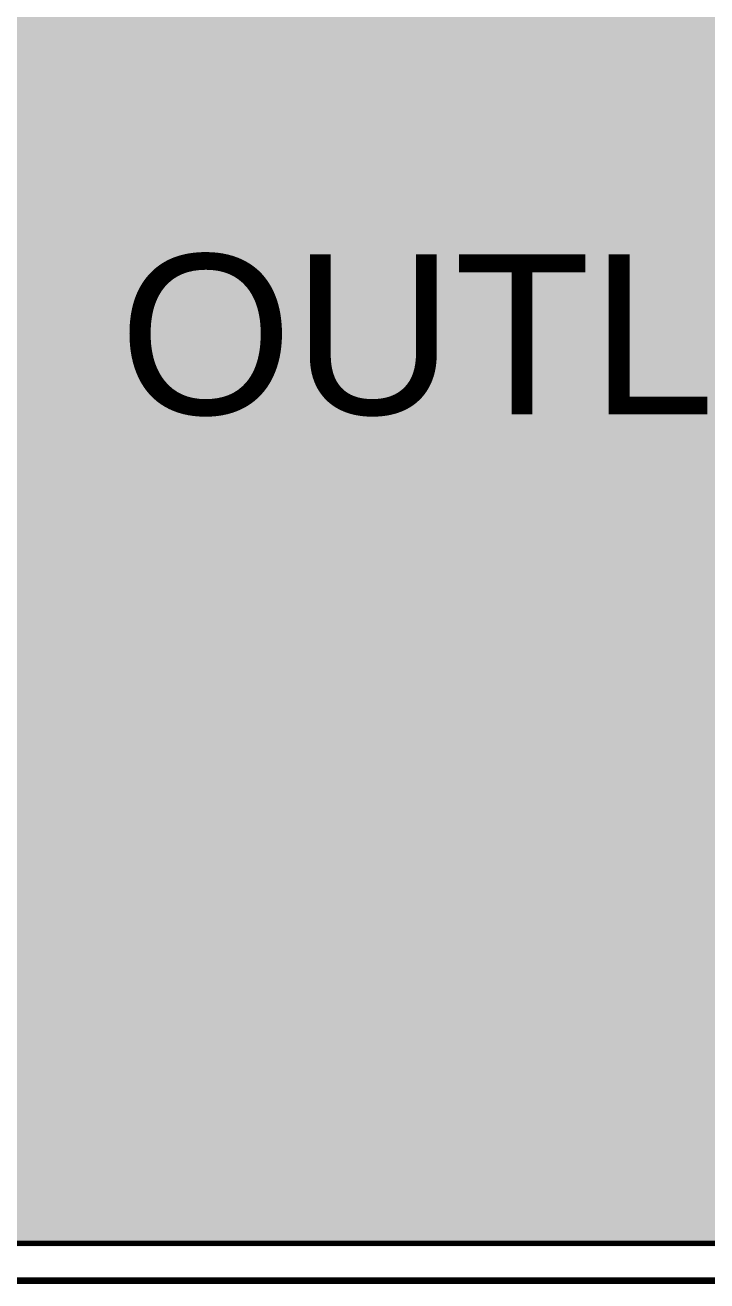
# Model space of a CAD drawing. Header units: millimetres. Extents: x 0 to 152, y 1 to 58.
# Drawn here: x 63.77 to 70.23, y 25.91 to 37.81 of the extents above; entities that cross this region are included whole.
import ezdxf

# ---------------------------------------------------------------- set-up
doc = ezdxf.new("R2010")
doc.units = ezdxf.units.MM
doc.linetypes.add('DASH_30_4', pattern=[11.994444444444444, 10.583333333333332, -1.411111111111111])
for name, color, linetype in [('FILL', 7, 'Continuous'), ('LINES', 7, 'Continuous'), ('TEXT', 7, 'Continuous')]:
    doc.layers.add(name, color=color, linetype=linetype)
doc.styles.add('ARIAL', font='arial.ttf')

msp = doc.modelspace()

# ---------------------------------------------------------------- hatches: boundary and pattern name
at = {"layer": 'FILL'}
for points in [[(53.222677273220484, 49.25035298665364), (70.19851447211371, 49.25035298665364), (70.19851447211371, 37.71939231024848), (53.222677273220484, 37.71939231024848)], [(70.14573991563584, 49.25035298665364), (87.12159864637586, 49.25035298665364), (87.12159864637586, 37.71939231024848), (70.14573991563584, 37.71939231024848)], [(53.222677273220484, 37.77210227118598), (70.19851447211371, 37.77210227118598), (70.19851447211371, 26.241141594780814), (53.222677273220484, 26.241141594780814)], [(70.14573991563584, 37.77210227118598), (87.12159864637586, 37.77210227118598), (87.12159864637586, 26.241141594780814), (70.14573991563584, 26.241141594780814)]]:
    msp.add_hatch(color=7, dxfattribs=at).paths.add_polyline_path(points)
at = {"layer": 'FILL', "true_color": 0xffffff}
msp.add_hatch(color=7, dxfattribs=at).paths.add_polyline_path([(64.30591549343532, 36.23992835150824), (81.00924563937717, 36.23992835150824), (81.00924563937717, 33.417706129286024), (64.30591549343532, 33.417706129286024)])

# ---------------------------------------------------------------- linework, layer by layer
at = {"layer": 'LINES', "linetype": 'DASH_30_4', "lineweight": 106, "true_color": 0x0000ff}
msp.add_lwpolyline([(19.049999999999997, 49.57675425211588), (121.29401753743488, 49.57675425211588), (121.29401753743488, 25.914686499701602), (19.049999999999997, 25.914686499701602)], close=True, dxfattribs=at)
at = {"layer": 'LINES', "lineweight": 70}
msp.add_lwpolyline([(19.402777777777775, 49.2239764743381), (120.94123975965711, 49.2239764743381), (120.94123975965711, 26.26746427747938), (19.402777777777775, 26.26746427747938)], close=True, dxfattribs=at)

# ---------------------------------------------------------------- texts
at = {"layer": 'TEXT', "style": 'ARIAL'}
msp.add_text('OUTLET-1 Ø375', height=1.515533333333333, dxfattribs=at).set_placement((64.6586932712131, 34.12326168484158))

doc.saveas('drawing.dxf')
